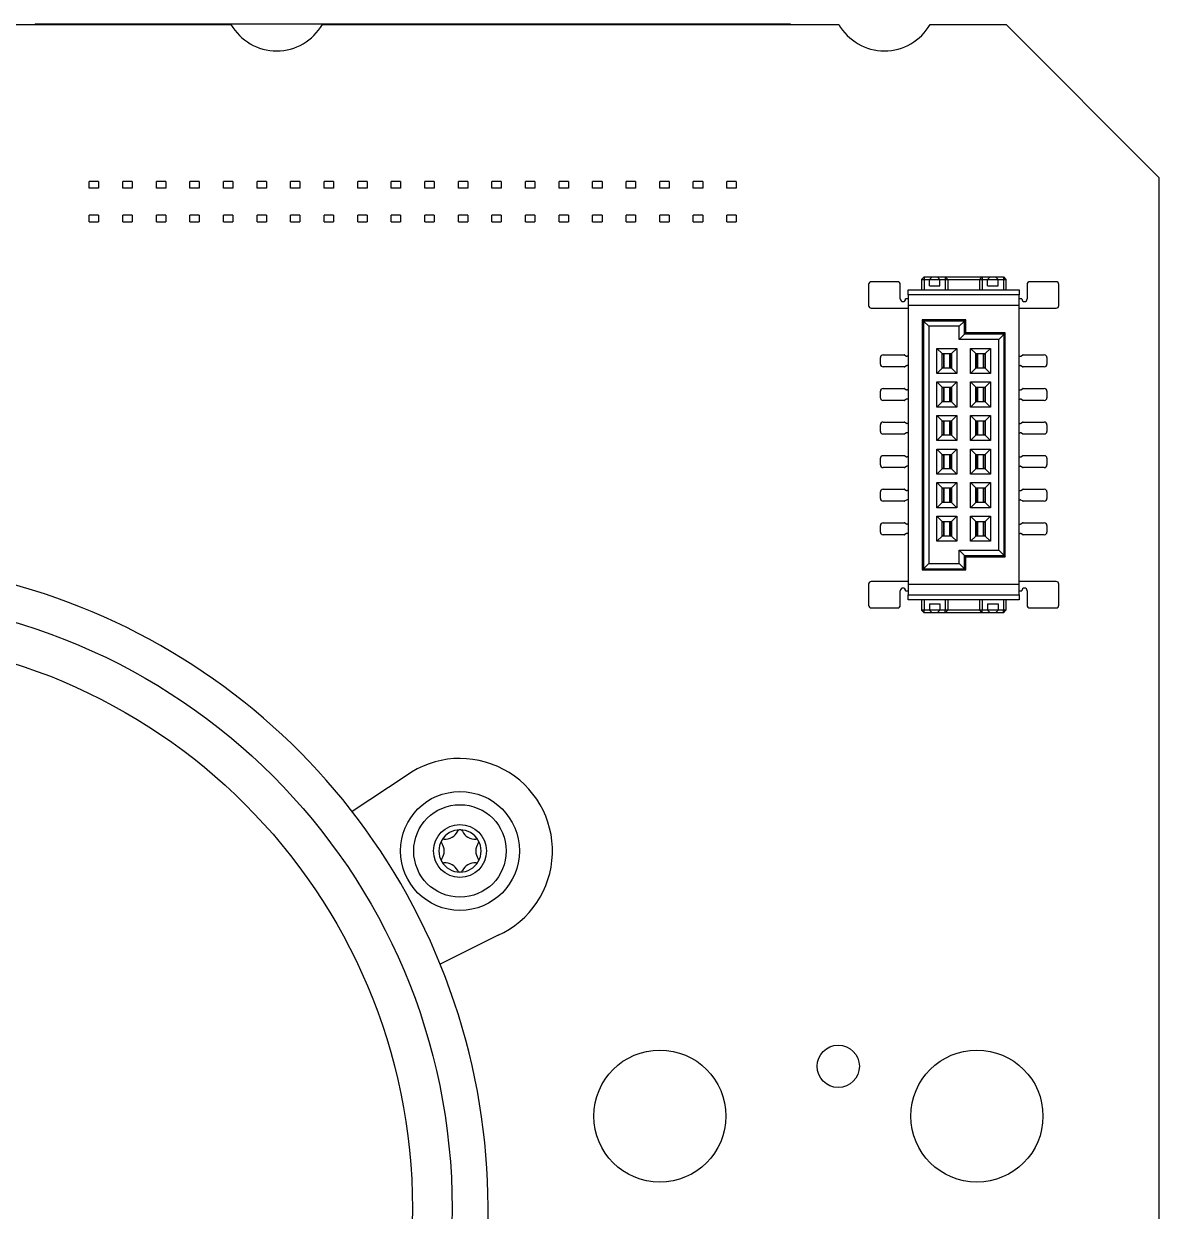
# Model space of a CAD drawing. Extents: x 0.4 to 11.7, y 0 to 8.5.
# Drawn here: x 6.46 to 8.152, y 4.784 to 6.552 of the extents above; entities that cross this region are included whole.
import ezdxf

# ---------------------------------------------------------------- set-up
doc = ezdxf.new("R2010")
doc.units = 0
doc.header["$LTSCALE"] = 0.5
doc.header["$MEASUREMENT"] = 0
doc.layers.add('TANGENT_LINES', color=7, linetype='CONTINUOUS')
doc.layers.add('VISIBLE', color=7, linetype='CONTINUOUS')

msp = doc.modelspace()

# ---------------------------------------------------------------- linework, layer by layer
at = {"layer": 'TANGENT_LINES'}
for p, q in [((7.8019, 6.1753), (7.8019, 6.1714)), ((7.8334, 6.1753), (7.8334, 6.1714)), ((7.8885, 6.1753), (7.8885, 6.1714)), ((7.92, 6.1753), (7.92, 6.1714)), ((7.8019, 6.1714), (7.8019, 6.1564)), ((7.8334, 6.1714), (7.8334, 6.1564)), ((7.8885, 6.1714), (7.8885, 6.1564)), ((7.92, 6.1714), (7.92, 6.1564)), ((7.7989, 6.1117), (7.7989, 5.7389)), ((7.8639, 6.1117), (7.7989, 6.1117)), ((7.8639, 6.092), (7.8639, 6.1117)), ((7.9229, 6.092), (7.8639, 6.092)), ((7.9229, 5.7586), (7.9229, 6.092)), ((7.8309, 6.0601), (7.829, 6.0601)), ((7.8309, 6.0601), (7.8309, 6.0405)), ((7.832, 6.0601), (7.8309, 6.0601)), ((7.8409, 6.0601), (7.8399, 6.0601)), ((7.8428, 6.0601), (7.8409, 6.0601)), ((7.8409, 6.0601), (7.8409, 6.0405)), ((7.8809, 6.0601), (7.879, 6.0601)), ((7.8809, 6.0405), (7.8809, 6.0601)), ((7.882, 6.0601), (7.8809, 6.0601)), ((7.8909, 6.0601), (7.8899, 6.0601)), ((7.8928, 6.0601), (7.8909, 6.0601)), ((7.8909, 6.0405), (7.8909, 6.0601)), ((7.829, 6.0405), (7.8309, 6.0405)), ((7.8309, 6.0405), (7.832, 6.0405)), ((7.8399, 6.0405), (7.8409, 6.0405)), ((7.8409, 6.0405), (7.8428, 6.0405)), ((7.879, 6.0405), (7.8809, 6.0405)), ((7.8809, 6.0405), (7.882, 6.0405)), ((7.8899, 6.0405), (7.8909, 6.0405)), ((7.8909, 6.0405), (7.8928, 6.0405)), ((7.8309, 6.0101), (7.829, 6.0101)), ((7.8309, 6.0101), (7.8309, 5.9905)), ((7.832, 6.0101), (7.8309, 6.0101)), ((7.8409, 6.0101), (7.8399, 6.0101)), ((7.8428, 6.0101), (7.8409, 6.0101)), ((7.8409, 6.0101), (7.8409, 5.9905)), ((7.8809, 6.0101), (7.879, 6.0101)), ((7.8809, 5.9905), (7.8809, 6.0101)), ((7.882, 6.0101), (7.8809, 6.0101)), ((7.8909, 6.0101), (7.8899, 6.0101)), ((7.8928, 6.0101), (7.8909, 6.0101)), ((7.8909, 5.9905), (7.8909, 6.0101)), ((7.829, 5.9905), (7.8309, 5.9905)), ((7.8309, 5.9905), (7.832, 5.9905)), ((7.8399, 5.9905), (7.8409, 5.9905)), ((7.8409, 5.9905), (7.8428, 5.9905)), ((7.879, 5.9905), (7.8809, 5.9905)), ((7.8809, 5.9905), (7.882, 5.9905)), ((7.8899, 5.9905), (7.8909, 5.9905)), ((7.8909, 5.9905), (7.8928, 5.9905)), ((7.8309, 5.9601), (7.829, 5.9601)), ((7.8309, 5.9601), (7.8309, 5.9405)), ((7.832, 5.9601), (7.8309, 5.9601)), ((7.8409, 5.9601), (7.8399, 5.9601)), ((7.8428, 5.9601), (7.8409, 5.9601)), ((7.8409, 5.9601), (7.8409, 5.9405)), ((7.8809, 5.9601), (7.879, 5.9601)), ((7.8809, 5.9405), (7.8809, 5.9601)), ((7.882, 5.9601), (7.8809, 5.9601)), ((7.8909, 5.9601), (7.8899, 5.9601)), ((7.8928, 5.9601), (7.8909, 5.9601)), ((7.8909, 5.9405), (7.8909, 5.9601)), ((7.829, 5.9405), (7.8309, 5.9405)), ((7.8309, 5.9405), (7.832, 5.9405)), ((7.8399, 5.9405), (7.8409, 5.9405)), ((7.8409, 5.9405), (7.8428, 5.9405)), ((7.879, 5.9405), (7.8809, 5.9405)), ((7.8809, 5.9405), (7.882, 5.9405)), ((7.8899, 5.9405), (7.8909, 5.9405)), ((7.8909, 5.9405), (7.8928, 5.9405)), ((7.8309, 5.9101), (7.829, 5.9101)), ((7.8309, 5.9101), (7.8309, 5.8905)), ((7.832, 5.9101), (7.8309, 5.9101)), ((7.8409, 5.9101), (7.8399, 5.9101)), ((7.8428, 5.9101), (7.8409, 5.9101)), ((7.8409, 5.9101), (7.8409, 5.8905)), ((7.8809, 5.9101), (7.879, 5.9101)), ((7.8809, 5.8905), (7.8809, 5.9101)), ((7.882, 5.9101), (7.8809, 5.9101)), ((7.8909, 5.9101), (7.8899, 5.9101)), ((7.8928, 5.9101), (7.8909, 5.9101)), ((7.8909, 5.8905), (7.8909, 5.9101)), ((7.829, 5.8905), (7.8309, 5.8905)), ((7.8309, 5.8905), (7.832, 5.8905)), ((7.8399, 5.8905), (7.8409, 5.8905)), ((7.8409, 5.8905), (7.8428, 5.8905)), ((7.879, 5.8905), (7.8809, 5.8905)), ((7.8809, 5.8905), (7.882, 5.8905)), ((7.8899, 5.8905), (7.8909, 5.8905)), ((7.8909, 5.8905), (7.8928, 5.8905)), ((7.8309, 5.8601), (7.829, 5.8601)), ((7.8309, 5.8601), (7.8309, 5.8405)), ((7.832, 5.8601), (7.8309, 5.8601)), ((7.8409, 5.8601), (7.8399, 5.8601)), ((7.8428, 5.8601), (7.8409, 5.8601)), ((7.8409, 5.8601), (7.8409, 5.8405)), ((7.8809, 5.8601), (7.879, 5.8601)), ((7.8809, 5.8405), (7.8809, 5.8601)), ((7.882, 5.8601), (7.8809, 5.8601)), ((7.8909, 5.8601), (7.8899, 5.8601)), ((7.8928, 5.8601), (7.8909, 5.8601)), ((7.8909, 5.8405), (7.8909, 5.8601)), ((7.829, 5.8405), (7.8309, 5.8405)), ((7.8309, 5.8405), (7.832, 5.8405)), ((7.8399, 5.8405), (7.8409, 5.8405)), ((7.8409, 5.8405), (7.8428, 5.8405)), ((7.879, 5.8405), (7.8809, 5.8405)), ((7.8809, 5.8405), (7.882, 5.8405)), ((7.8899, 5.8405), (7.8909, 5.8405)), ((7.8909, 5.8405), (7.8928, 5.8405)), ((7.8309, 5.8101), (7.829, 5.8101)), ((7.8309, 5.8101), (7.8309, 5.7905)), ((7.832, 5.8101), (7.8309, 5.8101)), ((7.8409, 5.8101), (7.8399, 5.8101)), ((7.8428, 5.8101), (7.8409, 5.8101)), ((7.8409, 5.8101), (7.8409, 5.7905)), ((7.8809, 5.8101), (7.879, 5.8101)), ((7.8809, 5.7905), (7.8809, 5.8101)), ((7.882, 5.8101), (7.8809, 5.8101)), ((7.8909, 5.8101), (7.8899, 5.8101)), ((7.8928, 5.8101), (7.8909, 5.8101)), ((7.8909, 5.7905), (7.8909, 5.8101)), ((7.829, 5.7905), (7.8309, 5.7905)), ((7.8309, 5.7905), (7.832, 5.7905)), ((7.8399, 5.7905), (7.8409, 5.7905)), ((7.8409, 5.7905), (7.8428, 5.7905)), ((7.879, 5.7905), (7.8809, 5.7905)), ((7.8809, 5.7905), (7.882, 5.7905)), ((7.8899, 5.7905), (7.8909, 5.7905)), ((7.8909, 5.7905), (7.8928, 5.7905)), ((7.8639, 5.7586), (7.9229, 5.7586)), ((7.8639, 5.7389), (7.8639, 5.7586)), ((7.7989, 5.7389), (7.8639, 5.7389)), ((7.8019, 5.6942), (7.8019, 5.6792)), ((7.8019, 5.6753), (7.8019, 5.6792)), ((7.8334, 5.6942), (7.8334, 5.6792)), ((7.8334, 5.6753), (7.8334, 5.6792)), ((7.8885, 5.6942), (7.8885, 5.6792)), ((7.8885, 5.6753), (7.8885, 5.6792)), ((7.92, 5.6942), (7.92, 5.6792)), ((7.92, 5.6753), (7.92, 5.6792))]:
    msp.add_line(p, q, dxfattribs=at)
for centre, major_axis in [((7.8291, 6.0601), (0, -0.00197)), ((7.8791, 6.0601), (0, -0.00197)), ((7.8427, 6.0405), (0, 0.00197)), ((7.8927, 6.0405), (0, 0.00197)), ((7.8291, 6.0101), (0, -0.00197)), ((7.8791, 6.0101), (0, -0.00197)), ((7.8427, 5.9905), (0, 0.00197)), ((7.8927, 5.9905), (0, 0.00197)), ((7.8291, 5.9601), (0, -0.00197)), ((7.8791, 5.9601), (0, -0.00197)), ((7.8427, 5.9405), (0, 0.00197)), ((7.8927, 5.9405), (0, 0.00197)), ((7.8291, 5.9101), (0, -0.00197)), ((7.8791, 5.9101), (0, -0.00197)), ((7.8427, 5.8905), (0, 0.00197)), ((7.8927, 5.8905), (0, 0.00197)), ((7.8291, 5.8601), (0, -0.00197)), ((7.8791, 5.8601), (0, -0.00197)), ((7.8427, 5.8405), (0, 0.00197)), ((7.8927, 5.8405), (0, 0.00197)), ((7.8291, 5.8101), (0, -0.00197)), ((7.8791, 5.8101), (0, -0.00197)), ((7.8427, 5.7905), (0, 0.00197)), ((7.8927, 5.7905), (0, 0.00197))]:
    msp.add_ellipse(centre, major_axis=major_axis, ratio=0.923077, start_param=1.570796, end_param=2.094395, dxfattribs=at)
at = {"layer": 'TANGENT_LINES', "extrusion": (0, 0, -1)}
for centre, major_axis in [((7.8427, 6.0601), (0, -0.00197)), ((7.8927, 6.0601), (0, -0.00197)), ((7.8291, 6.0405), (0, 0.00197)), ((7.8791, 6.0405), (0, 0.00197)), ((7.8427, 6.0101), (0, -0.00197)), ((7.8927, 6.0101), (0, -0.00197)), ((7.8291, 5.9905), (0, 0.00197)), ((7.8791, 5.9905), (0, 0.00197)), ((7.8427, 5.9601), (0, -0.00197)), ((7.8927, 5.9601), (0, -0.00197)), ((7.8291, 5.9405), (0, 0.00197)), ((7.8791, 5.9405), (0, 0.00197)), ((7.8427, 5.9101), (0, -0.00197)), ((7.8927, 5.9101), (0, -0.00197)), ((7.8291, 5.8905), (0, 0.00197)), ((7.8791, 5.8905), (0, 0.00197)), ((7.8427, 5.8601), (0, -0.00197)), ((7.8927, 5.8601), (0, -0.00197)), ((7.8291, 5.8405), (0, 0.00197)), ((7.8791, 5.8405), (0, 0.00197)), ((7.8427, 5.8101), (0, -0.00197)), ((7.8927, 5.8101), (0, -0.00197)), ((7.8291, 5.7905), (0, 0.00197)), ((7.8791, 5.7905), (0, 0.00197))]:
    msp.add_ellipse(centre, major_axis=major_axis, ratio=0.923077, start_param=1.570796, end_param=2.094395, dxfattribs=at)
at = {"layer": 'VISIBLE'}
for p, q in [((5.6063, 6.5515), (6.7691, 6.5515)), ((6.4775, 6.5525), (7.5775, 6.5525)), ((6.4775, 6.5525), (6.4775, 6.5515)), ((6.9055, 6.5515), (7.6746, 6.5515)), ((7.5775, 6.5525), (7.6025, 6.5525)), ((7.5775, 6.5525), (7.5775, 6.5515)), ((7.6025, 6.5525), (7.6025, 6.5515)), ((7.811, 6.5515), (7.924, 6.5515)), ((8.1523, 6.3232), (7.924, 6.5515)), ((6.558, 6.3075), (6.558, 6.3175)), ((6.572, 6.3175), (6.558, 6.3175)), ((6.572, 6.3175), (6.572, 6.3075)), ((6.608, 6.3075), (6.608, 6.3175)), ((6.622, 6.3175), (6.608, 6.3175)), ((6.622, 6.3175), (6.622, 6.3075)), ((6.672, 6.3175), (6.658, 6.3175)), ((6.658, 6.3075), (6.658, 6.3175)), ((6.672, 6.3175), (6.672, 6.3075)), ((6.708, 6.3075), (6.708, 6.3175)), ((6.722, 6.3175), (6.708, 6.3175)), ((6.722, 6.3175), (6.722, 6.3075)), ((6.758, 6.3075), (6.758, 6.3175)), ((6.772, 6.3175), (6.758, 6.3175)), ((6.772, 6.3175), (6.772, 6.3075)), ((6.808, 6.3075), (6.808, 6.3175)), ((6.822, 6.3175), (6.808, 6.3175)), ((6.822, 6.3175), (6.822, 6.3075)), ((6.858, 6.3075), (6.858, 6.3175)), ((6.872, 6.3175), (6.858, 6.3175)), ((6.872, 6.3175), (6.872, 6.3075)), ((6.908, 6.3075), (6.908, 6.3175)), ((6.922, 6.3175), (6.908, 6.3175)), ((6.922, 6.3175), (6.922, 6.3075)), ((6.972, 6.3175), (6.958, 6.3175)), ((6.958, 6.3075), (6.958, 6.3175)), ((6.972, 6.3175), (6.972, 6.3075)), ((7.022, 6.3175), (7.008, 6.3175)), ((7.008, 6.3075), (7.008, 6.3175)), ((7.022, 6.3175), (7.022, 6.3075)), ((7.072, 6.3175), (7.058, 6.3175)), ((7.058, 6.3075), (7.058, 6.3175)), ((7.072, 6.3175), (7.072, 6.3075)), ((7.122, 6.3175), (7.108, 6.3175)), ((7.108, 6.3075), (7.108, 6.3175)), ((7.122, 6.3175), (7.122, 6.3075)), ((7.172, 6.3175), (7.158, 6.3175)), ((7.158, 6.3075), (7.158, 6.3175)), ((7.172, 6.3175), (7.172, 6.3075)), ((7.222, 6.3175), (7.208, 6.3175)), ((7.208, 6.3075), (7.208, 6.3175)), ((7.222, 6.3175), (7.222, 6.3075)), ((7.258, 6.3075), (7.258, 6.3175)), ((7.272, 6.3175), (7.258, 6.3175)), ((7.272, 6.3175), (7.272, 6.3075)), ((7.308, 6.3075), (7.308, 6.3175)), ((7.322, 6.3175), (7.308, 6.3175)), ((7.322, 6.3175), (7.322, 6.3075)), ((7.358, 6.3075), (7.358, 6.3175)), ((7.372, 6.3175), (7.358, 6.3175)), ((7.372, 6.3175), (7.372, 6.3075)), ((7.408, 6.3075), (7.408, 6.3175)), ((7.422, 6.3175), (7.408, 6.3175)), ((7.422, 6.3175), (7.422, 6.3075)), ((7.458, 6.3075), (7.458, 6.3175)), ((7.472, 6.3175), (7.458, 6.3175)), ((7.472, 6.3175), (7.472, 6.3075)), ((7.522, 6.3175), (7.508, 6.3175)), ((7.508, 6.3075), (7.508, 6.3175)), ((7.522, 6.3175), (7.522, 6.3075)), ((8.1523, 3.7522), (8.1523, 6.3232)), ((6.572, 6.3075), (6.558, 6.3075)), ((6.622, 6.3075), (6.608, 6.3075)), ((6.672, 6.3075), (6.658, 6.3075)), ((6.722, 6.3075), (6.708, 6.3075)), ((6.772, 6.3075), (6.758, 6.3075)), ((6.822, 6.3075), (6.808, 6.3075)), ((6.872, 6.3075), (6.858, 6.3075)), ((6.922, 6.3075), (6.908, 6.3075)), ((6.972, 6.3075), (6.958, 6.3075)), ((7.022, 6.3075), (7.008, 6.3075)), ((7.072, 6.3075), (7.058, 6.3075)), ((7.122, 6.3075), (7.108, 6.3075)), ((7.172, 6.3075), (7.158, 6.3075)), ((7.222, 6.3075), (7.208, 6.3075)), ((7.272, 6.3075), (7.258, 6.3075)), ((7.322, 6.3075), (7.308, 6.3075)), ((7.372, 6.3075), (7.358, 6.3075)), ((7.422, 6.3075), (7.408, 6.3075)), ((7.472, 6.3075), (7.458, 6.3075)), ((7.522, 6.3075), (7.508, 6.3075)), ((6.572, 6.2675), (6.558, 6.2675)), ((6.558, 6.2575), (6.558, 6.2675)), ((6.572, 6.2675), (6.572, 6.2575)), ((6.608, 6.2575), (6.608, 6.2675)), ((6.622, 6.2675), (6.608, 6.2675)), ((6.622, 6.2675), (6.622, 6.2575)), ((6.658, 6.2575), (6.658, 6.2675)), ((6.672, 6.2675), (6.658, 6.2675)), ((6.672, 6.2675), (6.672, 6.2575)), ((6.708, 6.2575), (6.708, 6.2675)), ((6.722, 6.2675), (6.708, 6.2675)), ((6.722, 6.2675), (6.722, 6.2575)), ((6.758, 6.2575), (6.758, 6.2675)), ((6.772, 6.2675), (6.758, 6.2675)), ((6.772, 6.2675), (6.772, 6.2575)), ((6.822, 6.2675), (6.808, 6.2675)), ((6.808, 6.2575), (6.808, 6.2675)), ((6.822, 6.2675), (6.822, 6.2575)), ((6.872, 6.2675), (6.858, 6.2675)), ((6.858, 6.2575), (6.858, 6.2675)), ((6.872, 6.2675), (6.872, 6.2575)), ((6.922, 6.2675), (6.908, 6.2675)), ((6.908, 6.2575), (6.908, 6.2675)), ((6.922, 6.2675), (6.922, 6.2575)), ((6.958, 6.2575), (6.958, 6.2675)), ((6.972, 6.2675), (6.958, 6.2675)), ((6.972, 6.2675), (6.972, 6.2575)), ((7.008, 6.2575), (7.008, 6.2675)), ((7.022, 6.2675), (7.008, 6.2675)), ((7.022, 6.2675), (7.022, 6.2575)), ((7.072, 6.2675), (7.058, 6.2675)), ((7.058, 6.2575), (7.058, 6.2675)), ((7.072, 6.2675), (7.072, 6.2575)), ((7.108, 6.2575), (7.108, 6.2675)), ((7.122, 6.2675), (7.108, 6.2675)), ((7.122, 6.2675), (7.122, 6.2575)), ((7.158, 6.2575), (7.158, 6.2675)), ((7.172, 6.2675), (7.158, 6.2675)), ((7.172, 6.2675), (7.172, 6.2575)), ((7.222, 6.2675), (7.208, 6.2675)), ((7.208, 6.2575), (7.208, 6.2675)), ((7.222, 6.2675), (7.222, 6.2575)), ((7.272, 6.2675), (7.258, 6.2675)), ((7.258, 6.2575), (7.258, 6.2675)), ((7.272, 6.2675), (7.272, 6.2575)), ((7.322, 6.2675), (7.308, 6.2675)), ((7.308, 6.2575), (7.308, 6.2675)), ((7.322, 6.2675), (7.322, 6.2575)), ((7.358, 6.2575), (7.358, 6.2675)), ((7.372, 6.2675), (7.358, 6.2675)), ((7.372, 6.2675), (7.372, 6.2575)), ((7.408, 6.2575), (7.408, 6.2675)), ((7.422, 6.2675), (7.408, 6.2675)), ((7.422, 6.2675), (7.422, 6.2575)), ((7.472, 6.2675), (7.458, 6.2675)), ((7.458, 6.2575), (7.458, 6.2675)), ((7.472, 6.2675), (7.472, 6.2575)), ((7.522, 6.2675), (7.508, 6.2675)), ((7.508, 6.2575), (7.508, 6.2675)), ((7.522, 6.2675), (7.522, 6.2575)), ((6.558, 6.2575), (6.572, 6.2575)), ((6.608, 6.2575), (6.622, 6.2575)), ((6.658, 6.2575), (6.672, 6.2575)), ((6.708, 6.2575), (6.722, 6.2575)), ((6.758, 6.2575), (6.772, 6.2575)), ((6.808, 6.2575), (6.822, 6.2575)), ((6.858, 6.2575), (6.872, 6.2575)), ((6.908, 6.2575), (6.922, 6.2575)), ((6.958, 6.2575), (6.972, 6.2575)), ((7.008, 6.2575), (7.022, 6.2575)), ((7.058, 6.2575), (7.072, 6.2575)), ((7.108, 6.2575), (7.122, 6.2575)), ((7.158, 6.2575), (7.172, 6.2575)), ((7.208, 6.2575), (7.222, 6.2575)), ((7.258, 6.2575), (7.272, 6.2575)), ((7.308, 6.2575), (7.322, 6.2575)), ((7.358, 6.2575), (7.372, 6.2575)), ((7.408, 6.2575), (7.422, 6.2575)), ((7.458, 6.2575), (7.472, 6.2575)), ((7.508, 6.2575), (7.522, 6.2575)), ((7.8019, 6.1753), (7.7979, 6.1714)), ((7.8019, 6.1753), (7.8137, 6.1753)), ((7.8097, 6.1714), (7.8137, 6.1753)), ((7.8137, 6.1753), (7.8215, 6.1753)), ((7.8215, 6.1753), (7.8334, 6.1753)), ((7.8255, 6.1714), (7.8215, 6.1753)), ((7.8334, 6.1753), (7.8885, 6.1753)), ((7.8334, 6.1753), (7.8373, 6.1714)), ((7.8885, 6.1753), (7.8845, 6.1714)), ((7.8885, 6.1753), (7.9003, 6.1753)), ((7.8963, 6.1714), (7.9003, 6.1753)), ((7.9003, 6.1753), (7.9082, 6.1753)), ((7.9082, 6.1753), (7.92, 6.1753)), ((7.9121, 6.1714), (7.9082, 6.1753)), ((7.92, 6.1753), (7.9239, 6.1714)), ((7.7192, 6.1643), (7.7192, 6.1328)), ((7.7625, 6.1682), (7.7231, 6.1682)), ((7.7664, 6.1426), (7.7664, 6.1643)), ((7.7782, 6.1485), (7.7782, 6.1564)), ((7.7782, 6.1564), (7.9436, 6.1564)), ((7.7979, 6.1714), (7.7979, 6.1564)), ((7.7979, 6.1714), (7.8019, 6.1714)), ((7.8019, 6.1714), (7.8097, 6.1714)), ((7.8097, 6.1714), (7.8255, 6.1714)), ((7.8097, 6.1619), (7.8097, 6.1714)), ((7.8097, 6.1619), (7.8255, 6.1619)), ((7.8255, 6.1619), (7.8255, 6.1714)), ((7.8255, 6.1714), (7.8334, 6.1714)), ((7.8334, 6.1714), (7.8373, 6.1714)), ((7.8373, 6.1714), (7.8845, 6.1714)), ((7.8373, 6.1714), (7.8373, 6.1564)), ((7.8845, 6.1714), (7.8845, 6.1564)), ((7.8845, 6.1714), (7.8885, 6.1714)), ((7.8885, 6.1714), (7.8963, 6.1714)), ((7.8963, 6.1714), (7.9121, 6.1714)), ((7.8963, 6.1619), (7.8963, 6.1714)), ((7.8963, 6.1619), (7.9121, 6.1619)), ((7.9121, 6.1619), (7.9121, 6.1714)), ((7.9121, 6.1714), (7.92, 6.1714)), ((7.92, 6.1714), (7.9239, 6.1714)), ((7.9239, 6.1714), (7.9239, 6.1564)), ((7.9436, 6.1564), (7.9436, 6.1485)), ((7.9554, 6.1643), (7.9554, 6.1426)), ((7.9987, 6.1682), (7.9593, 6.1682)), ((8.0026, 6.1328), (8.0026, 6.1643)), ((7.7782, 6.1426), (7.7743, 6.1426)), ((7.9436, 6.1485), (7.7782, 6.1485)), ((7.7782, 6.1485), (7.7782, 6.1334)), ((7.9436, 6.1334), (7.9436, 6.1485)), ((7.9475, 6.1426), (7.9436, 6.1426)), ((7.7231, 6.1288), (7.7782, 6.1288)), ((7.7782, 6.1334), (7.9436, 6.1334)), ((7.7782, 6.1334), (7.7782, 5.7172)), ((7.9436, 5.7172), (7.9436, 6.1334)), ((7.9436, 6.1288), (7.9987, 6.1288)), ((7.8009, 6.1097), (7.7989, 6.1117)), ((7.8619, 6.1097), (7.8009, 6.1097)), ((7.8009, 6.1097), (7.8087, 6.1019)), ((7.8009, 6.1097), (7.8009, 5.7408)), ((7.8619, 6.1097), (7.854, 6.1019)), ((7.8619, 6.1097), (7.8639, 6.1117)), ((7.8619, 6.0901), (7.8619, 6.1097)), ((7.854, 6.1019), (7.8087, 6.1019)), ((7.8087, 6.1019), (7.8087, 5.7487)), ((7.854, 6.0822), (7.854, 6.1019)), ((7.8619, 6.0901), (7.854, 6.0822)), ((7.8619, 6.0901), (7.8639, 6.092)), ((7.921, 6.0901), (7.8619, 6.0901)), ((7.921, 6.0901), (7.9131, 6.0822)), ((7.921, 6.0901), (7.9229, 6.092)), ((7.921, 5.7605), (7.921, 6.0901)), ((7.829, 6.0611), (7.8211, 6.069)), ((7.8211, 6.0316), (7.8211, 6.069)), ((7.8211, 6.069), (7.8507, 6.069)), ((7.8428, 6.0611), (7.8507, 6.069)), ((7.8507, 6.069), (7.8507, 6.0316)), ((7.9131, 6.0822), (7.854, 6.0822)), ((7.879, 6.0611), (7.8711, 6.069)), ((7.8711, 6.0316), (7.8711, 6.069)), ((7.8711, 6.069), (7.9007, 6.069)), ((7.8928, 6.0611), (7.9007, 6.069)), ((7.9007, 6.069), (7.9007, 6.0316)), ((7.9131, 5.7684), (7.9131, 6.0822)), ((7.7369, 6.0454), (7.7369, 6.0552)), ((7.7408, 6.0592), (7.7723, 6.0592)), ((7.7733, 6.0589), (7.7758, 6.0574)), ((7.7782, 6.0572), (7.7768, 6.0572)), ((7.829, 6.0611), (7.8428, 6.0611)), ((7.829, 6.0395), (7.829, 6.0611)), ((7.832, 6.0405), (7.832, 6.0601)), ((7.8399, 6.0601), (7.8399, 6.0405)), ((7.8428, 6.0611), (7.8428, 6.0395)), ((7.879, 6.0395), (7.879, 6.0611)), ((7.879, 6.0611), (7.8928, 6.0611)), ((7.882, 6.0405), (7.882, 6.0601)), ((7.8899, 6.0601), (7.8899, 6.0405)), ((7.8928, 6.0611), (7.8928, 6.0395)), ((7.9436, 6.0572), (7.945, 6.0572)), ((7.946, 6.0574), (7.9485, 6.0589)), ((7.9495, 6.0592), (7.981, 6.0592)), ((7.9849, 6.0552), (7.9849, 6.0454)), ((7.7723, 6.0414), (7.7408, 6.0414)), ((7.7758, 6.0431), (7.7733, 6.0417)), ((7.7782, 6.0434), (7.7768, 6.0434)), ((7.829, 6.0395), (7.8211, 6.0316)), ((7.8507, 6.0316), (7.8211, 6.0316)), ((7.8428, 6.0395), (7.829, 6.0395)), ((7.8428, 6.0395), (7.8507, 6.0316)), ((7.879, 6.0395), (7.8711, 6.0316)), ((7.9007, 6.0316), (7.8711, 6.0316)), ((7.8928, 6.0395), (7.879, 6.0395)), ((7.8928, 6.0395), (7.9007, 6.0316)), ((7.9436, 6.0434), (7.945, 6.0434)), ((7.9485, 6.0417), (7.946, 6.0431)), ((7.981, 6.0414), (7.9495, 6.0414)), ((7.829, 6.0111), (7.8211, 6.019)), ((7.8211, 5.9816), (7.8211, 6.019)), ((7.8211, 6.019), (7.8507, 6.019)), ((7.8428, 6.0111), (7.8507, 6.019)), ((7.8507, 6.019), (7.8507, 5.9816)), ((7.879, 6.0111), (7.8711, 6.019)), ((7.8711, 5.9816), (7.8711, 6.019)), ((7.8711, 6.019), (7.9007, 6.019)), ((7.8928, 6.0111), (7.9007, 6.019)), ((7.9007, 6.019), (7.9007, 5.9816)), ((7.7369, 5.9954), (7.7369, 6.0052)), ((7.7408, 6.0092), (7.7723, 6.0092)), ((7.7733, 6.0089), (7.7758, 6.0074)), ((7.7782, 6.0072), (7.7768, 6.0072)), ((7.829, 5.9895), (7.829, 6.0111)), ((7.829, 6.0111), (7.8428, 6.0111)), ((7.832, 5.9905), (7.832, 6.0101)), ((7.8399, 6.0101), (7.8399, 5.9905)), ((7.8428, 6.0111), (7.8428, 5.9895)), ((7.879, 6.0111), (7.8928, 6.0111)), ((7.879, 5.9895), (7.879, 6.0111)), ((7.882, 5.9905), (7.882, 6.0101)), ((7.8899, 6.0101), (7.8899, 5.9905)), ((7.8928, 6.0111), (7.8928, 5.9895)), ((7.9436, 6.0072), (7.945, 6.0072)), ((7.946, 6.0074), (7.9485, 6.0089)), ((7.9495, 6.0092), (7.981, 6.0092)), ((7.9849, 6.0052), (7.9849, 5.9954)), ((7.7723, 5.9914), (7.7408, 5.9914)), ((7.7758, 5.9931), (7.7733, 5.9917)), ((7.7782, 5.9934), (7.7768, 5.9934)), ((7.829, 5.9895), (7.8211, 5.9816)), ((7.8507, 5.9816), (7.8211, 5.9816)), ((7.8428, 5.9895), (7.829, 5.9895)), ((7.8428, 5.9895), (7.8507, 5.9816)), ((7.879, 5.9895), (7.8711, 5.9816)), ((7.9007, 5.9816), (7.8711, 5.9816)), ((7.8928, 5.9895), (7.879, 5.9895)), ((7.8928, 5.9895), (7.9007, 5.9816)), ((7.9436, 5.9934), (7.945, 5.9934)), ((7.9485, 5.9917), (7.946, 5.9931)), ((7.981, 5.9914), (7.9495, 5.9914)), ((7.829, 5.9611), (7.8211, 5.969)), ((7.8211, 5.9316), (7.8211, 5.969)), ((7.8211, 5.969), (7.8507, 5.969)), ((7.829, 5.9395), (7.829, 5.9611)), ((7.829, 5.9611), (7.8428, 5.9611)), ((7.8428, 5.9611), (7.8507, 5.969)), ((7.8428, 5.9611), (7.8428, 5.9395)), ((7.8507, 5.969), (7.8507, 5.9316)), ((7.879, 5.9611), (7.8711, 5.969)), ((7.8711, 5.9316), (7.8711, 5.969)), ((7.8711, 5.969), (7.9007, 5.969)), ((7.879, 5.9611), (7.8928, 5.9611)), ((7.879, 5.9395), (7.879, 5.9611)), ((7.8928, 5.9611), (7.9007, 5.969)), ((7.8928, 5.9611), (7.8928, 5.9395)), ((7.9007, 5.969), (7.9007, 5.9316)), ((7.7369, 5.9454), (7.7369, 5.9552)), ((7.7408, 5.9592), (7.7723, 5.9592)), ((7.7733, 5.9589), (7.7758, 5.9574)), ((7.7758, 5.9431), (7.7733, 5.9417)), ((7.7782, 5.9572), (7.7768, 5.9572)), ((7.7782, 5.9434), (7.7768, 5.9434)), ((7.832, 5.9405), (7.832, 5.9601)), ((7.8399, 5.9601), (7.8399, 5.9405)), ((7.882, 5.9405), (7.882, 5.9601)), ((7.8899, 5.9601), (7.8899, 5.9405)), ((7.9436, 5.9572), (7.945, 5.9572)), ((7.9436, 5.9434), (7.945, 5.9434)), ((7.946, 5.9574), (7.9485, 5.9589)), ((7.9485, 5.9417), (7.946, 5.9431)), ((7.9495, 5.9592), (7.981, 5.9592)), ((7.9849, 5.9552), (7.9849, 5.9454)), ((7.7723, 5.9414), (7.7408, 5.9414)), ((7.829, 5.9395), (7.8211, 5.9316)), ((7.8507, 5.9316), (7.8211, 5.9316)), ((7.8428, 5.9395), (7.829, 5.9395)), ((7.8428, 5.9395), (7.8507, 5.9316)), ((7.879, 5.9395), (7.8711, 5.9316)), ((7.9007, 5.9316), (7.8711, 5.9316)), ((7.8928, 5.9395), (7.879, 5.9395)), ((7.8928, 5.9395), (7.9007, 5.9316)), ((7.981, 5.9414), (7.9495, 5.9414)), ((7.7408, 5.9092), (7.7723, 5.9092)), ((7.7733, 5.9089), (7.7758, 5.9074)), ((7.829, 5.9111), (7.8211, 5.919)), ((7.8211, 5.8816), (7.8211, 5.919)), ((7.8211, 5.919), (7.8507, 5.919)), ((7.829, 5.8895), (7.829, 5.9111)), ((7.829, 5.9111), (7.8428, 5.9111)), ((7.832, 5.8905), (7.832, 5.9101)), ((7.8399, 5.9101), (7.8399, 5.8905)), ((7.8428, 5.9111), (7.8507, 5.919)), ((7.8428, 5.9111), (7.8428, 5.8895)), ((7.8507, 5.919), (7.8507, 5.8816)), ((7.879, 5.9111), (7.8711, 5.919)), ((7.8711, 5.8816), (7.8711, 5.919)), ((7.8711, 5.919), (7.9007, 5.919)), ((7.879, 5.8895), (7.879, 5.9111)), ((7.879, 5.9111), (7.8928, 5.9111)), ((7.882, 5.8905), (7.882, 5.9101)), ((7.8899, 5.9101), (7.8899, 5.8905)), ((7.8928, 5.9111), (7.9007, 5.919)), ((7.8928, 5.9111), (7.8928, 5.8895)), ((7.9007, 5.919), (7.9007, 5.8816)), ((7.946, 5.9074), (7.9485, 5.9089)), ((7.9495, 5.9092), (7.981, 5.9092)), ((7.7369, 5.8954), (7.7369, 5.9052)), ((7.7723, 5.8914), (7.7408, 5.8914)), ((7.7758, 5.8931), (7.7733, 5.8917)), ((7.7782, 5.9072), (7.7768, 5.9072)), ((7.7782, 5.8934), (7.7768, 5.8934)), ((7.9436, 5.9072), (7.945, 5.9072)), ((7.9436, 5.8934), (7.945, 5.8934)), ((7.9485, 5.8917), (7.946, 5.8931)), ((7.981, 5.8914), (7.9495, 5.8914)), ((7.9849, 5.9052), (7.9849, 5.8954)), ((7.829, 5.8895), (7.8211, 5.8816)), ((7.8507, 5.8816), (7.8211, 5.8816)), ((7.8428, 5.8895), (7.829, 5.8895)), ((7.8428, 5.8895), (7.8507, 5.8816)), ((7.879, 5.8895), (7.8711, 5.8816)), ((7.9007, 5.8816), (7.8711, 5.8816)), ((7.8928, 5.8895), (7.879, 5.8895)), ((7.8928, 5.8895), (7.9007, 5.8816)), ((7.7369, 5.8454), (7.7369, 5.8552)), ((7.7408, 5.8592), (7.7723, 5.8592)), ((7.7733, 5.8589), (7.7758, 5.8574)), ((7.7782, 5.8572), (7.7768, 5.8572)), ((7.829, 5.8611), (7.8211, 5.869)), ((7.8211, 5.8316), (7.8211, 5.869)), ((7.8211, 5.869), (7.8507, 5.869)), ((7.829, 5.8611), (7.8428, 5.8611)), ((7.829, 5.8395), (7.829, 5.8611)), ((7.832, 5.8405), (7.832, 5.8601)), ((7.8399, 5.8601), (7.8399, 5.8405)), ((7.8428, 5.8611), (7.8507, 5.869)), ((7.8428, 5.8611), (7.8428, 5.8395)), ((7.8507, 5.869), (7.8507, 5.8316)), ((7.879, 5.8611), (7.8711, 5.869)), ((7.8711, 5.8316), (7.8711, 5.869)), ((7.8711, 5.869), (7.9007, 5.869)), ((7.879, 5.8395), (7.879, 5.8611)), ((7.879, 5.8611), (7.8928, 5.8611)), ((7.882, 5.8405), (7.882, 5.8601)), ((7.8899, 5.8601), (7.8899, 5.8405)), ((7.8928, 5.8611), (7.9007, 5.869)), ((7.8928, 5.8611), (7.8928, 5.8395)), ((7.9007, 5.869), (7.9007, 5.8316)), ((7.9436, 5.8572), (7.945, 5.8572)), ((7.946, 5.8574), (7.9485, 5.8589)), ((7.9495, 5.8592), (7.981, 5.8592)), ((7.9849, 5.8552), (7.9849, 5.8454)), ((7.7723, 5.8414), (7.7408, 5.8414)), ((7.7758, 5.8431), (7.7733, 5.8417)), ((7.7782, 5.8434), (7.7768, 5.8434)), ((7.829, 5.8395), (7.8211, 5.8316)), ((7.8428, 5.8395), (7.829, 5.8395)), ((7.8428, 5.8395), (7.8507, 5.8316)), ((7.879, 5.8395), (7.8711, 5.8316)), ((7.8928, 5.8395), (7.879, 5.8395)), ((7.8928, 5.8395), (7.9007, 5.8316)), ((7.9436, 5.8434), (7.945, 5.8434)), ((7.9485, 5.8417), (7.946, 5.8431)), ((7.981, 5.8414), (7.9495, 5.8414)), ((7.8507, 5.8316), (7.8211, 5.8316)), ((7.829, 5.8111), (7.8211, 5.819)), ((7.8211, 5.7816), (7.8211, 5.819)), ((7.8211, 5.819), (7.8507, 5.819)), ((7.8428, 5.8111), (7.8507, 5.819)), ((7.8507, 5.819), (7.8507, 5.7816)), ((7.9007, 5.8316), (7.8711, 5.8316)), ((7.879, 5.8111), (7.8711, 5.819)), ((7.8711, 5.819), (7.9007, 5.819)), ((7.8711, 5.7816), (7.8711, 5.819)), ((7.8928, 5.8111), (7.9007, 5.819)), ((7.9007, 5.819), (7.9007, 5.7816)), ((7.7369, 5.7954), (7.7369, 5.8052)), ((7.7408, 5.8092), (7.7723, 5.8092)), ((7.7733, 5.8089), (7.7758, 5.8074)), ((7.7782, 5.8072), (7.7768, 5.8072)), ((7.829, 5.8111), (7.8428, 5.8111)), ((7.829, 5.7895), (7.829, 5.8111)), ((7.832, 5.7905), (7.832, 5.8101)), ((7.8399, 5.8101), (7.8399, 5.7905)), ((7.8428, 5.8111), (7.8428, 5.7895)), ((7.879, 5.8111), (7.8928, 5.8111)), ((7.879, 5.7895), (7.879, 5.8111)), ((7.882, 5.7905), (7.882, 5.8101)), ((7.8899, 5.8101), (7.8899, 5.7905)), ((7.8928, 5.8111), (7.8928, 5.7895)), ((7.9436, 5.8072), (7.945, 5.8072)), ((7.946, 5.8074), (7.9485, 5.8089)), ((7.9495, 5.8092), (7.981, 5.8092)), ((7.9849, 5.8052), (7.9849, 5.7954)), ((7.7723, 5.7914), (7.7408, 5.7914)), ((7.7758, 5.7931), (7.7733, 5.7917)), ((7.7782, 5.7934), (7.7768, 5.7934)), ((7.829, 5.7895), (7.8211, 5.7816)), ((7.8428, 5.7895), (7.829, 5.7895)), ((7.8428, 5.7895), (7.8507, 5.7816)), ((7.879, 5.7895), (7.8711, 5.7816)), ((7.8928, 5.7895), (7.879, 5.7895)), ((7.8928, 5.7895), (7.9007, 5.7816)), ((7.9436, 5.7934), (7.945, 5.7934)), ((7.9485, 5.7917), (7.946, 5.7931)), ((7.981, 5.7914), (7.9495, 5.7914)), ((7.8507, 5.7816), (7.8211, 5.7816)), ((7.8619, 5.7605), (7.854, 5.7684)), ((7.854, 5.7487), (7.854, 5.7684)), ((7.854, 5.7684), (7.9131, 5.7684)), ((7.9007, 5.7816), (7.8711, 5.7816)), ((7.921, 5.7605), (7.9131, 5.7684)), ((7.8009, 5.7408), (7.8087, 5.7487)), ((7.8087, 5.7487), (7.854, 5.7487)), ((7.8619, 5.7408), (7.854, 5.7487)), ((7.8619, 5.7605), (7.8639, 5.7586)), ((7.8619, 5.7605), (7.921, 5.7605)), ((7.8619, 5.7408), (7.8619, 5.7605)), ((7.921, 5.7605), (7.9229, 5.7586)), ((7.8009, 5.7408), (7.7989, 5.7389)), ((7.8009, 5.7408), (7.8619, 5.7408)), ((7.8619, 5.7408), (7.8639, 5.7389)), ((7.7192, 5.7178), (7.7192, 5.6863)), ((7.7782, 5.7218), (7.7231, 5.7218)), ((7.7782, 5.7172), (7.7782, 5.7021)), ((7.9436, 5.7172), (7.7782, 5.7172)), ((7.9987, 5.7218), (7.9436, 5.7218)), ((7.9436, 5.7021), (7.9436, 5.7172)), ((8.0026, 5.6863), (8.0026, 5.7178)), ((7.7664, 5.6863), (7.7664, 5.708)), ((7.7743, 5.708), (7.7782, 5.708)), ((7.7782, 5.7021), (7.9436, 5.7021)), ((7.7782, 5.6942), (7.7782, 5.7021)), ((7.9436, 5.708), (7.9475, 5.708)), ((7.9436, 5.7021), (7.9436, 5.6942)), ((7.9554, 5.708), (7.9554, 5.6863)), ((7.7231, 5.6824), (7.7625, 5.6824)), ((7.9436, 5.6942), (7.7782, 5.6942)), ((7.7979, 5.6942), (7.7979, 5.6792)), ((7.8019, 5.6753), (7.7979, 5.6792)), ((7.8019, 5.6792), (7.7979, 5.6792)), ((7.8097, 5.6792), (7.8019, 5.6792)), ((7.8097, 5.6887), (7.8097, 5.6792)), ((7.8097, 5.6887), (7.8255, 5.6887)), ((7.8255, 5.6792), (7.8097, 5.6792)), ((7.8097, 5.6792), (7.8137, 5.6753)), ((7.8255, 5.6792), (7.8215, 5.6753)), ((7.8255, 5.6887), (7.8255, 5.6792)), ((7.8334, 5.6792), (7.8255, 5.6792)), ((7.8334, 5.6753), (7.8373, 5.6792)), ((7.8373, 5.6792), (7.8334, 5.6792)), ((7.8373, 5.6942), (7.8373, 5.6792)), ((7.8845, 5.6792), (7.8373, 5.6792)), ((7.8845, 5.6942), (7.8845, 5.6792)), ((7.8885, 5.6753), (7.8845, 5.6792)), ((7.8885, 5.6792), (7.8845, 5.6792)), ((7.8963, 5.6792), (7.8885, 5.6792)), ((7.8963, 5.6887), (7.8963, 5.6792)), ((7.8963, 5.6887), (7.9121, 5.6887)), ((7.8963, 5.6792), (7.9003, 5.6753)), ((7.9121, 5.6792), (7.8963, 5.6792)), ((7.9121, 5.6792), (7.9082, 5.6753)), ((7.9121, 5.6887), (7.9121, 5.6792)), ((7.92, 5.6792), (7.9121, 5.6792)), ((7.92, 5.6753), (7.9239, 5.6792)), ((7.9239, 5.6792), (7.92, 5.6792)), ((7.9239, 5.6942), (7.9239, 5.6792)), ((7.9593, 5.6824), (7.9987, 5.6824)), ((7.8137, 5.6753), (7.8019, 5.6753)), ((7.8215, 5.6753), (7.8137, 5.6753)), ((7.8334, 5.6753), (7.8215, 5.6753)), ((7.8885, 5.6753), (7.8334, 5.6753)), ((7.9003, 5.6753), (7.8885, 5.6753)), ((7.9082, 5.6753), (7.9003, 5.6753)), ((7.92, 5.6753), (7.9082, 5.6753)), ((7.0301, 5.4324), (6.9496, 5.3792)), ((7.1672, 5.1949), (7.0809, 5.1518))]:
    msp.add_line(p, q, dxfattribs=at)
for centre, radius in [((6.1877, 4.7877), 0.911), ((6.1877, 4.7877), 0.8519), ((7.1104, 5.3204), 0.0886), ((7.1104, 5.3204), 0.0689), ((7.1104, 5.3204), 0.0394), ((7.4082, 4.9255), 0.0984), ((7.6739, 4.9997), 0.0315), ((7.8806, 4.9255), 0.0984)]:
    msp.add_circle(centre, radius, dxfattribs=at)
for centre, radius, start, end in [((6.8373, 6.5908), 0.0787, 210, 330), ((7.7428, 6.5908), 0.0787, 210, 330), ((7.7231, 6.1643), 0.00394, 90, 180), ((7.7625, 6.1643), 0.00394, 0, 90), ((7.9593, 6.1643), 0.00394, 90, 180), ((7.9987, 6.1643), 0.00394, 0, 90), ((7.7704, 6.1426), 0.00394, 180, 0), ((7.9515, 6.1426), 0.00394, 180, 0), ((7.7231, 6.1328), 0.00394, 180, 270), ((7.9987, 6.1328), 0.00394, 270, 0), ((7.7408, 6.0552), 0.00394, 90, 180), ((7.7723, 6.0572), 0.00197, 60, 90), ((7.7768, 6.0592), 0.00197, 240, 270), ((7.83, 6.0601), 0.00197, 0, 30), ((7.8418, 6.0601), 0.00197, 150, 180), ((7.88, 6.0601), 0.00197, 0, 30), ((7.8918, 6.0601), 0.00197, 150, 180), ((7.945, 6.0592), 0.00197, 270, 300), ((7.9495, 6.0572), 0.00197, 90, 120), ((7.981, 6.0552), 0.00394, 0, 90), ((7.7408, 6.0454), 0.00394, 180, 270), ((7.7723, 6.0434), 0.00197, 270, 300), ((7.7768, 6.0414), 0.00197, 90, 120), ((7.83, 6.0405), 0.00197, 330, 0), ((7.8418, 6.0405), 0.00197, 180, 210), ((7.88, 6.0405), 0.00197, 330, 0), ((7.8918, 6.0405), 0.00197, 180, 210), ((7.945, 6.0414), 0.00197, 60, 90), ((7.9495, 6.0434), 0.00197, 240, 270), ((7.981, 6.0454), 0.00394, 270, 0), ((7.7408, 6.0052), 0.00394, 90, 180), ((7.7723, 6.0072), 0.00197, 60, 90), ((7.7768, 6.0092), 0.00197, 240, 270), ((7.83, 6.0101), 0.00197, 0, 30), ((7.8418, 6.0101), 0.00197, 150, 180), ((7.88, 6.0101), 0.00197, 0, 30), ((7.8918, 6.0101), 0.00197, 150, 180), ((7.945, 6.0092), 0.00197, 270, 300), ((7.9495, 6.0072), 0.00197, 90, 120), ((7.981, 6.0052), 0.00394, 0, 90), ((7.7408, 5.9954), 0.00394, 180, 270), ((7.7723, 5.9934), 0.00197, 270, 300), ((7.7768, 5.9914), 0.00197, 90, 120), ((7.83, 5.9905), 0.00197, 330, 0), ((7.8418, 5.9905), 0.00197, 180, 210), ((7.88, 5.9905), 0.00197, 330, 0), ((7.8918, 5.9905), 0.00197, 180, 210), ((7.945, 5.9914), 0.00197, 60, 90), ((7.9495, 5.9934), 0.00197, 240, 270), ((7.981, 5.9954), 0.00394, 270, 0), ((7.83, 5.9601), 0.00197, 0, 30), ((7.8418, 5.9601), 0.00197, 150, 180), ((7.88, 5.9601), 0.00197, 0, 30), ((7.8918, 5.9601), 0.00197, 150, 180), ((7.7408, 5.9552), 0.00394, 90, 180), ((7.7408, 5.9454), 0.00394, 180, 270), ((7.7723, 5.9572), 0.00197, 60, 90), ((7.7768, 5.9592), 0.00197, 240, 270), ((7.7768, 5.9414), 0.00197, 90, 120), ((7.945, 5.9592), 0.00197, 270, 300), ((7.945, 5.9414), 0.00197, 60, 90), ((7.9495, 5.9572), 0.00197, 90, 120), ((7.981, 5.9552), 0.00394, 0, 90), ((7.981, 5.9454), 0.00394, 270, 0), ((7.7723, 5.9434), 0.00197, 270, 300), ((7.83, 5.9405), 0.00197, 330, 0), ((7.8418, 5.9405), 0.00197, 180, 210), ((7.88, 5.9405), 0.00197, 330, 0), ((7.8918, 5.9405), 0.00197, 180, 210), ((7.9495, 5.9434), 0.00197, 240, 270), ((7.7408, 5.9052), 0.00394, 90, 180), ((7.7723, 5.9072), 0.00197, 60, 90), ((7.7768, 5.9092), 0.00197, 240, 270), ((7.83, 5.9101), 0.00197, 0, 30), ((7.8418, 5.9101), 0.00197, 150, 180), ((7.88, 5.9101), 0.00197, 0, 30), ((7.8918, 5.9101), 0.00197, 150, 180), ((7.945, 5.9092), 0.00197, 270, 300), ((7.9495, 5.9072), 0.00197, 90, 120), ((7.981, 5.9052), 0.00394, 0, 90), ((7.7408, 5.8954), 0.00394, 180, 270), ((7.7723, 5.8934), 0.00197, 270, 300), ((7.7768, 5.8914), 0.00197, 90, 120), ((7.83, 5.8905), 0.00197, 330, 0), ((7.8418, 5.8905), 0.00197, 180, 210), ((7.88, 5.8905), 0.00197, 330, 0), ((7.8918, 5.8905), 0.00197, 180, 210), ((7.945, 5.8914), 0.00197, 60, 90), ((7.9495, 5.8934), 0.00197, 240, 270), ((7.981, 5.8954), 0.00394, 270, 0), ((7.7408, 5.8552), 0.00394, 90, 180), ((7.7723, 5.8572), 0.00197, 60, 90), ((7.7768, 5.8592), 0.00197, 240, 270), ((7.83, 5.8601), 0.00197, 0, 30), ((7.8418, 5.8601), 0.00197, 150, 180), ((7.88, 5.8601), 0.00197, 0, 30), ((7.8918, 5.8601), 0.00197, 150, 180), ((7.945, 5.8592), 0.00197, 270, 300), ((7.9495, 5.8572), 0.00197, 90, 120), ((7.981, 5.8552), 0.00394, 0, 90), ((7.7408, 5.8454), 0.00394, 180, 270), ((7.7723, 5.8434), 0.00197, 270, 300), ((7.7768, 5.8414), 0.00197, 90, 120), ((7.83, 5.8405), 0.00197, 330, 0), ((7.8418, 5.8405), 0.00197, 180, 210), ((7.88, 5.8405), 0.00197, 330, 0), ((7.8918, 5.8405), 0.00197, 180, 210), ((7.945, 5.8414), 0.00197, 60, 90), ((7.9495, 5.8434), 0.00197, 240, 270), ((7.981, 5.8454), 0.00394, 270, 0), ((7.7408, 5.8052), 0.00394, 90, 180), ((7.7723, 5.8072), 0.00197, 60, 90), ((7.7768, 5.8092), 0.00197, 240, 270), ((7.83, 5.8101), 0.00197, 0, 30), ((7.8418, 5.8101), 0.00197, 150, 180), ((7.88, 5.8101), 0.00197, 0, 30), ((7.8918, 5.8101), 0.00197, 150, 180), ((7.945, 5.8092), 0.00197, 270, 300), ((7.9495, 5.8072), 0.00197, 90, 120), ((7.981, 5.8052), 0.00394, 0, 90), ((7.7408, 5.7954), 0.00394, 180, 270), ((7.7723, 5.7934), 0.00197, 270, 300), ((7.7768, 5.7914), 0.00197, 90, 120), ((7.83, 5.7905), 0.00197, 330, 0), ((7.8418, 5.7905), 0.00197, 180, 210), ((7.88, 5.7905), 0.00197, 330, 0), ((7.8918, 5.7905), 0.00197, 180, 210), ((7.945, 5.7914), 0.00197, 60, 90), ((7.9495, 5.7934), 0.00197, 240, 270), ((7.981, 5.7954), 0.00394, 270, 0), ((6.1877, 4.7877), 0.9646, 304.8387, 235.1613), ((7.7231, 5.7178), 0.00394, 90, 180), ((7.9987, 5.7178), 0.00394, 0, 90), ((7.7704, 5.708), 0.00394, 0, 180), ((7.9515, 5.708), 0.00394, 0, 180), ((7.7231, 5.6863), 0.00394, 180, 270), ((7.7625, 5.6863), 0.00394, 270, 0), ((7.9593, 5.6863), 0.00394, 180, 270), ((7.9987, 5.6863), 0.00394, 270, 0), ((7.1104, 5.3204), 0.1378, 294.3394, 125.6606), ((7.1104, 5.3204), 0.0315, 90, 150), ((7.0882, 5.359), 0.0209, 266.2361, 333.7639), ((7.1104, 5.348), 0.00394, 90, 153.7639), ((7.1104, 5.348), 0.00394, 26.2361, 90), ((7.1104, 5.3204), 0.0315, 30, 90), ((7.1327, 5.359), 0.0209, 206.2361, 273.7639), ((7.1104, 5.3204), 0.0315, 150, 210), ((7.0865, 5.3342), 0.00394, 150, 213.7639), ((7.0865, 5.3342), 0.00394, 86.2361, 150), ((7.0659, 5.3204), 0.0209, 326.2361, 33.7639), ((7.1343, 5.3342), 0.00394, 30, 93.7639), ((7.1549, 5.3204), 0.0209, 146.2361, 213.7639), ((7.1343, 5.3342), 0.00394, 326.2361, 30), ((7.1104, 5.3204), 0.0315, 330, 30), ((7.0865, 5.3067), 0.00394, 146.2361, 210), ((7.1343, 5.3067), 0.00394, 330, 33.7639), ((7.0865, 5.3067), 0.00394, 210, 273.7639), ((7.1104, 5.3204), 0.0315, 210, 270), ((7.0882, 5.2819), 0.0209, 26.2361, 93.7639), ((7.1104, 5.2929), 0.00394, 206.2361, 270), ((7.1104, 5.3204), 0.0315, 270, 330), ((7.1104, 5.2929), 0.00394, 270, 333.7639), ((7.1327, 5.2819), 0.0209, 86.2361, 153.7639), ((7.1343, 5.3067), 0.00394, 266.2361, 330)]:
    msp.add_arc(centre, radius, start, end, dxfattribs=at)

doc.saveas('drawing.dxf')
